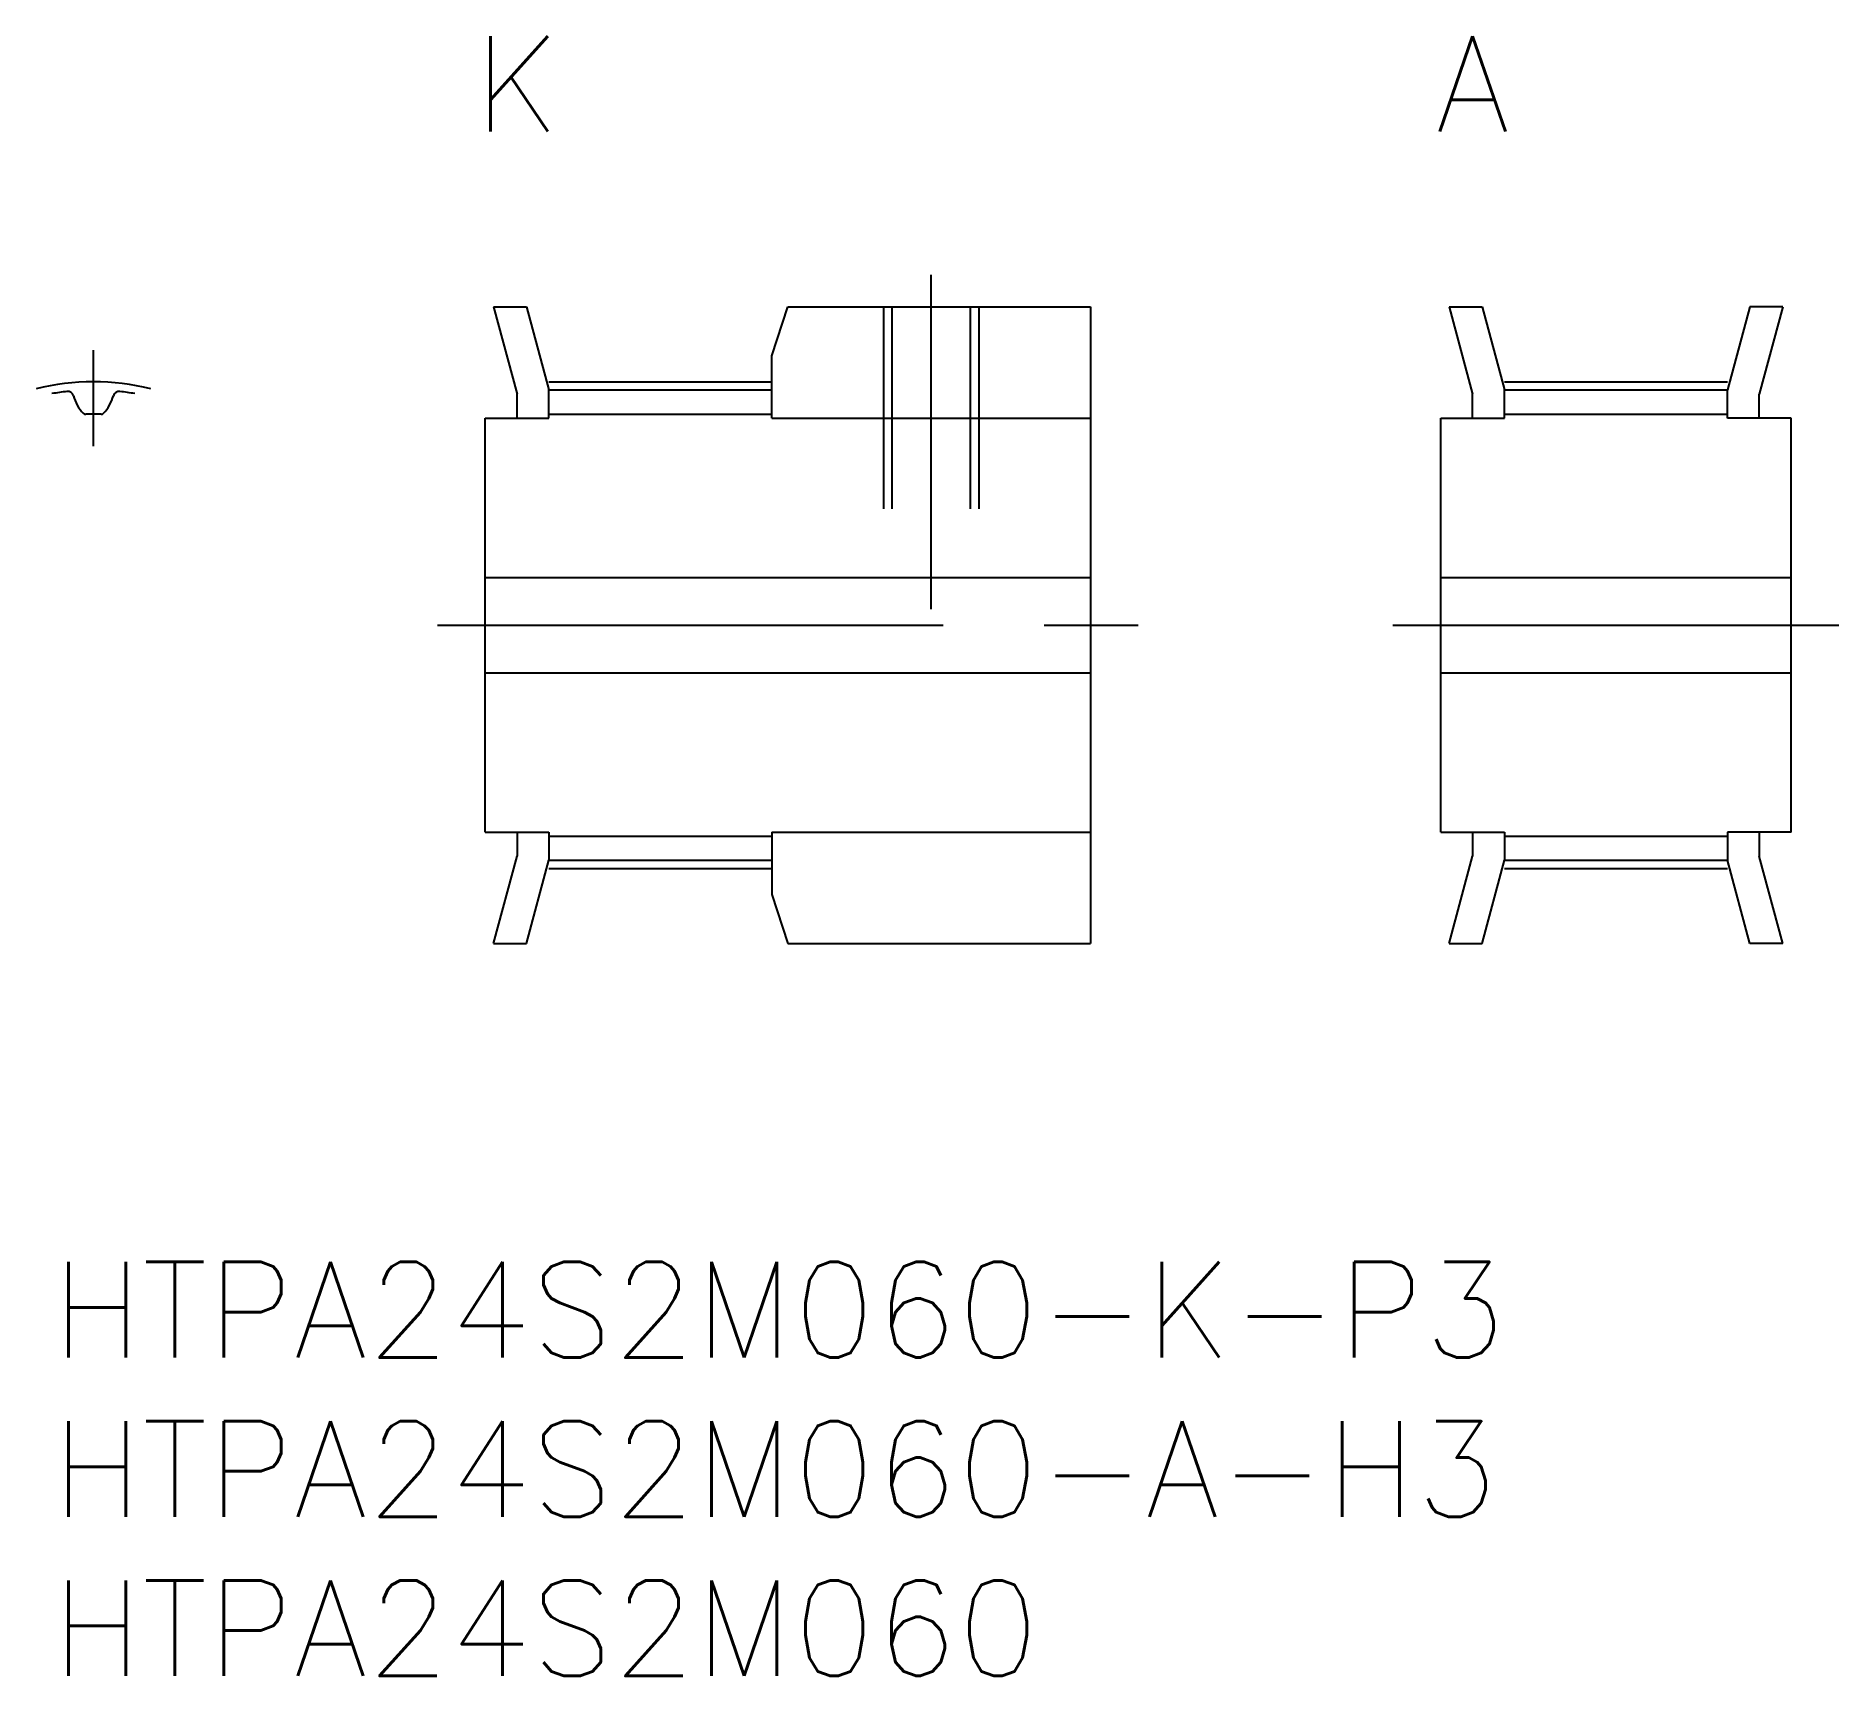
# Model space of a CAD drawing. Extents: x -0.5 to 56.1, y -13 to 38.5.
import ezdxf
from ezdxf.enums import TextEntityAlignment as Align

# ---------------------------------------------------------------- set-up
doc = ezdxf.new("R2010")
doc.units = 0
doc.header["$LTSCALE"] = 0.5
doc.linetypes.add('CENTER', pattern=[50.8, 31.75, -6.35, 6.35, -6.35])
doc.linetypes.add('DASHED', pattern=[19.05, 12.7, -6.35])
for name, color, linetype in [('MSM_CENTER', 1, 'CENTER'), ('MSM_CONTINUOUS', 7, 'CONTINUOUS'), ('MSM_DASHED', 4, 'DASHED'), ('MSM_PART_NUMBER', 7, 'CONTINUOUS')]:
    doc.layers.add(name, color=color, linetype=linetype)
doc.styles.add('MISUMI', font='txt.shx')
doc.styles.get("Standard").update_dxf_attribs({"font": 'txt.shx', "height": 1, "bigfont": 'bigfont.shx'})

# ---------------------------------------------------------------- blocks, each defined once
blk = doc.blocks.new('*U11')
at = {"layer": 'MSM_PART_NUMBER'}
blk.add_text('HTPA24S2M060-K-P3', height=3, dxfattribs=at).set_placement((0, -3))
blk = doc.blocks.new('*U12')
at = {"layer": 'MSM_PART_NUMBER'}
blk.add_text('HTPA24S2M060-A-H3', height=3, dxfattribs=at).set_placement((0, -8))
blk = doc.blocks.new('*U13')
at = {"layer": 'MSM_PART_NUMBER'}
blk.add_text('HTPA24S2M060', height=3, dxfattribs=at).set_placement((0, -13))

msp = doc.modelspace()

# ---------------------------------------------------------------- linework, layer by layer
at = {"layer": 'MSM_CENTER'}
for p, q in [((27.6, 20.5), (27.6, 31)), ((1.3, 25.625), (1.3, 28.639)), ((15.6, 27.64), (22.6, 27.64)), ((45.6, 27.64), (52.6, 27.64)), ((12.1, 20), (34.1, 20)), ((42.1, 20), (56.1, 20)), ((15.6, 12.36), (22.6, 12.36)), ((45.6, 12.36), (52.6, 12.36))]:
    msp.add_line(p, q, dxfattribs=at)
msp.add_arc((1.3, 20), 7.639, 76.3711, 103.6289, dxfattribs=at)
at = {"layer": 'MSM_CONTINUOUS'}
for p, q in [((13.864, 30), (14.899, 30)), ((13.864, 30), (14.6, 27.253)), ((14.899, 30), (15.6, 27.385)), ((22.6, 28.461), (23.1, 30)), ((23.1, 30), (32.6, 30)), ((32.6, 30), (32.6, 10)), ((43.864, 30), (44.899, 30)), ((43.864, 30), (44.6, 27.253)), ((44.899, 30), (45.6, 27.385)), ((53.301, 30), (52.6, 27.385)), ((54.336, 30), (53.301, 30)), ((54.336, 30), (53.6, 27.253)), ((22.6, 26.5), (22.6, 28.461)), ((14.6, 26.5), (14.6, 27.253)), ((15.6, 27.385), (22.6, 27.385)), ((15.6, 26.5), (15.6, 27.385)), ((44.6, 26.5), (44.6, 27.253)), ((45.6, 27.385), (52.6, 27.385)), ((45.6, 26.5), (45.6, 27.385)), ((52.6, 26.5), (52.6, 27.385)), ((53.6, 26.5), (53.6, 27.253)), ((15.6, 26.625), (22.6, 26.625)), ((45.6, 26.625), (52.6, 26.625)), ((13.6, 13.5), (13.6, 26.5)), ((13.6, 26.5), (15.6, 26.5)), ((22.6, 26.5), (32.6, 26.5)), ((43.6, 13.5), (43.6, 26.5)), ((43.6, 26.5), (45.6, 26.5)), ((54.6, 26.5), (52.6, 26.5)), ((54.6, 13.5), (54.6, 26.5)), ((13.6, 21.5), (32.6, 21.5)), ((43.6, 21.5), (54.6, 21.5)), ((13.6, 18.5), (32.6, 18.5)), ((43.6, 18.5), (54.6, 18.5)), ((13.6, 13.5), (15.6, 13.5)), ((14.6, 13.5), (14.6, 12.747)), ((15.6, 13.5), (15.6, 12.615)), ((15.6, 13.375), (22.6, 13.375)), ((22.6, 13.5), (32.6, 13.5)), ((22.6, 13.5), (22.6, 11.539)), ((43.6, 13.5), (45.6, 13.5)), ((44.6, 13.5), (44.6, 12.747)), ((45.6, 13.5), (45.6, 12.615)), ((45.6, 13.375), (52.6, 13.375)), ((54.6, 13.5), (52.6, 13.5)), ((52.6, 13.5), (52.6, 12.615)), ((53.6, 13.5), (53.6, 12.747)), ((13.864, 10), (14.6, 12.747)), ((14.899, 10), (15.6, 12.615)), ((15.6, 12.615), (22.6, 12.615)), ((43.864, 10), (44.6, 12.747)), ((44.899, 10), (45.6, 12.615)), ((45.6, 12.615), (52.6, 12.615)), ((53.301, 10), (52.6, 12.615)), ((54.336, 10), (53.6, 12.747)), ((22.6, 11.539), (23.1, 10)), ((13.864, 10), (14.899, 10)), ((23.1, 10), (32.6, 10)), ((43.864, 10), (44.899, 10)), ((54.336, 10), (53.301, 10))]:
    msp.add_line(p, q, dxfattribs=at)
for centre, radius, start, end in [((1.3, 20), 7.385, 96.457, 100.1387), ((0.491, 27.149), 0.19, 15.6089, 96.457), ((1.95, 27.557), 1.325, 195.6089, 223.0649), ((0.65, 27.557), 1.325, 316.9351, 344.3911), ((2.109, 27.149), 0.19, 83.543, 164.3911), ((1.3, 20), 7.385, 79.8613, 83.543), ((1.055, 26.721), 0.1, 223.0649, 272.0875), ((1.3, 20), 6.625, 87.9125, 92.0875), ((1.545, 26.721), 0.1, 267.9125, 316.9351)]:
    msp.add_arc(centre, radius, start, end, dxfattribs=at)
at = {"layer": 'MSM_DASHED'}
for p, q in [((26.1, 30), (26.1, 21.5)), ((26.37, 30), (26.37, 21.5)), ((28.829, 30), (28.829, 21.5)), ((29.1, 30), (29.1, 21.5))]:
    msp.add_line(p, q, dxfattribs=at)

# ---------------------------------------------------------------- block references
at = {"layer": 'MSM_CONTINUOUS'}
for name in ['*U11', '*U12', '*U13']:
    msp.add_blockref(name, (0, 0), dxfattribs=at)

# ---------------------------------------------------------------- texts
at = {"layer": 'MSM_PART_NUMBER', "style": 'MISUMI'}
for s, p in [('K', (14.6, 37)), ('A', (44.6, 37))]:
    msp.add_text(s, height=3, dxfattribs=at).set_placement(p, align=Align.MIDDLE_CENTER)

doc.saveas('drawing.dxf')
